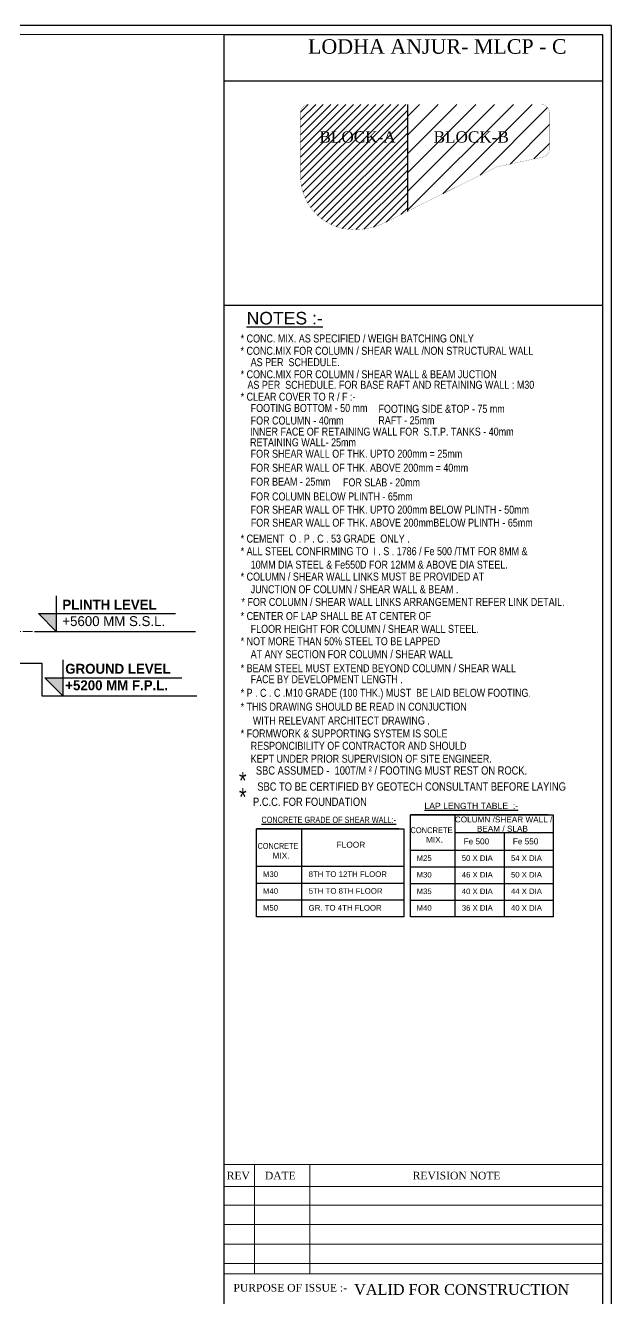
# Model space of a CAD drawing. Header units: millimetres. Extents: x 99112 to 332273, y 431815 to 552227.
# Drawn here: x 277627 to 285017, y 480723 to 496777 of the extents above; entities that cross this region are included whole.
import ezdxf
from ezdxf.enums import TextEntityAlignment as Align

# ---------------------------------------------------------------- set-up
doc = ezdxf.new("R2010")
doc.units = ezdxf.units.MM
doc.header["$LTSCALE"] = 100
doc.header["$MEASUREMENT"] = 0
doc.linetypes.add('CENTER', pattern=[2, 1.25, -0.25, 0.25, -0.25])
doc.layers.add('Col. sch.', color=4, linetype='Continuous')
doc.layers.add('SHEET', color=7, linetype='Continuous')
for name, color, linetype, lineweight in [('D-sheet', 42, 'Continuous', 13), ('DIM', 8, 'Continuous', 13), ('LINE- 1', 7, 'Continuous', 25), ('MAIN TEXT', 6, 'Continuous', 30), ('S- LEVEL', 1, 'Continuous', 25), ('SUNK', 251, 'Continuous', 9)]:
    doc.layers.add(name, color=color, linetype=linetype, lineweight=lineweight)
doc.styles.add('03_ALL SECTIONS.$0$STD-125', font='', dxfattribs={"height": 250})
doc.styles.add('ARIAL', font='arial.ttf')
doc.styles.add('STYLE3', font='times.ttf', dxfattribs={"width": 0.8, "height": 12})
doc.styles.get('03_ALL SECTIONS.$0$STD-125').set_extended_font_data('Century Gothic')

# ---------------------------------------------------------------- blocks, each defined once
blk = doc.blocks.new('03_ALL SECTIONS.$0$A$C3CA661EA')
at = {"layer": 'S- LEVEL', "ltscale": 1000}
h = blk.add_hatch(color=67, dxfattribs=at)
h.dxf.hatch_style = 1
h.paths.add_polyline_path([(0, 300), (-300, 300), (0, 0)])
blk.add_lwpolyline([(0, 600), (0, 0), (-300, 300), (2004, 300)], dxfattribs=at)
blk = doc.blocks.new('Z$W@#45F84DCC')
blk.add_line((0, 0), (16018, 0))
at = {"layer": 'LINE- 1'}
for p, q in [((13717, -21588), (7886, -21587)), ((9763, -21588), (9764, -25903)), ((7395, -22181, 0), (1373, -22181, 0)), ((3274, -22181, 0), (3274, -25903, 0)), ((9763, -22344), (13934, -22344)), ((11849, -22344), (11849, -25903)), ((7886, -23091), (13934, -23092)), ((1373, -23767, 0), (7614, -23768, 0)), ((7886, -23794), (13934, -23795)), ((1373, -24479, 0), (7614, -24480, 0)), ((7886, -24497), (13934, -24498)), ((1373, -25191, 0), (7614, -25192, 0)), ((7886, -25200), (13934, -25201))]:
    blk.add_line(p, q, dxfattribs=at)
blk.add_lwpolyline([(7886, -21588), (13934, -21588), (13934, -25904), (7886, -25903)], close=True, dxfattribs=at)
at = {"layer": 'LINE- 1', "elevation": 0}
blk.add_lwpolyline([(1373, -22181), (7614, -22181), (7614, -25903), (1373, -25903)], close=True, dxfattribs=at)
at = {"layer": 'Col. sch.', "style": 'ARIAL'}
for s, height, p in [('M25', 234.4, (8148, -23305)), ('50 X DIA', 234.4, (10062, -23305)), ('54 X DIA', 234.4, (12145, -23305)), ('M30', 237.3, (1638, -23984, 0)), ('8TH TO 12TH FLOOR', 237.29, (3576, -23984, 0)), ('M30', 234.4, (8148, -24008)), ('46 X DIA', 234.4, (10062, -24008)), ('50 X DIA', 234.4, (12145, -24008)), ('M40', 237.3, (1638, -24696, 0)), ('5TH TO 8TH FLOOR', 237.29, (3575, -24696, 0)), ('M35', 234.4, (8148, -24711)), ('40 X DIA', 234.4, (10062, -24711)), ('44 X DIA', 234.4, (12145, -24711)), ('M50', 237.3, (1638, -25408, 0)), ('GR. TO 4TH FLOOR', 237.29, (3575, -25408, 0)), ('M40', 234.4, (8148, -25414)), ('36 X DIA', 234.4, (10062, -25414)), ('40 X DIA', 234.4, (12145, -25415))]:
    blk.add_text(s, height=height, dxfattribs=at).set_placement(p, align=Align.TOP_LEFT)
at = {"layer": 'MAIN TEXT', "style": 'ARIAL'}
for s, height, p in [('%%ULAP LENGTH TABLE  :-', 262.52, (10464, -21211)), ('COLUMN /SHEAR WALL /', 248.6, (11831, -21781)), ('BEAM / SLAB', 248.6, (11781, -22175)), ('MIX.', 248.6, (8907, -22647)), ('Fe 500', 248.6, (10680, -22714)), ('Fe 550', 248.6, (12763, -22714)), ('FLOOR', 251.7, (5367, -22856, 0)), ('MIX.', 251.7, (2407, -23318, 0))]:
    blk.add_text(s, height=height, rotation=0.0036, dxfattribs=at).set_placement(p, align=Align.MIDDLE)
at = {"layer": 'MAIN TEXT', "style": 'ARIAL', "width": 0.8}
for s, height, p in [('%%UCONCRETE GRADE OF SHEAR WALL:-', 265.77, (4429, -21800, 0)), ('CONCRETE', 248.6, (8778, -22240)), ('CONCRETE', 251.7, (2276, -22906, 0))]:
    blk.add_text(s, height=height, rotation=0.0036, dxfattribs=at).set_placement(p, align=Align.MIDDLE)
at = {"layer": 'SHEET', "color": 6, "style": 'ARIAL'}
blk.add_text('%%UNOTES :-', height=532.35, dxfattribs=at).set_placement((950, -289, 18830), align=Align.TOP_LEFT)
at = {"layer": 'SHEET', "color": 4, "style": 'ARIAL', "width": 0.8}
for s, p in [('* CONC. MIX. AS SPECIFIED / WEIGH BATCHING ONLY', (5633, -1407, 18548)), ('* CONC.MIX FOR COLUMN / SHEAR WALL /NON STRUCTURAL WALL', (6892, -1930, 18548)), ('AS PER  SCHEDULE.', (3006, -2418, 18548)), ('* CONC.MIX FOR COLUMN / SHEAR WALL & BEAM JUCTION', (6117, -2925, 18548)), ('AS PER  SCHEDULE. FOR BASE RAFT AND RETAINING WALL : M30', (7057, -3377, 18548)), ('* CLEAR COVER TO R / F :-', (3128, -3875, 18548)), ('FOOTING BOTTOM - 50 mm', (3595, -4358, 18548)), ('FOOTING SIDE &TOP - 75 mm', (9207, -4394, 18548)), ('FOR COLUMN - 40mm', (3090, -4889, 18548)), ('RAFT - 25mm', (7717, -4881, 18548)), ('INNER FACE OF RETAINING WALL FOR  S.T.P. TANKS - 40mm', (6676, -5361, 18548)), ('RETAINING WALL- 25mm', (3338, -5813, 37096)), ('FOR SHEAR WALL OF THK. UPTO 200mm = 25mm', (5601, -6296, 18548)), ('FOR SHEAR WALL OF THK. ABOVE 200mm = 40mm', (5727, -6891, 18548)), ('FOR BEAM - 25mm', (2806, -7480, 18548)), ('FOR SLAB - 20mm', (6663, -7509, 18548)), ('FOR COLUMN BELOW PLINTH - 65mm', (4553, -8106, 18548)), ('FOR SHEAR WALL OF THK. UPTO 200mm BELOW PLINTH - 50mm', (7016, -8665, 18548)), ('FOR SHEAR WALL OF THK. ABOVE 200mmBELOW PLINTH - 65mm', (7096, -9217, 18548)), ('* CEMENT  O . P . C . 53 GRADE  ONLY .', (4275, -9889, 18548)), ('* ALL STEEL CONFIRMING TO  I . S . 1786 / Fe 500 /TMT FOR 8MM &', (6770, -10418, 18548)), ('* COLUMN / SHEAR WALL LINKS MUST BE PROVIDED AT', (5854, -11492, 18548)), ('10MM DIA STEEL & Fe550D FOR 12MM & ABOVE DIA STEEL.', (6565, -10994, 18548)), ('JUNCTION OF COLUMN / SHEAR WALL & BEAM . ', (5574, -12030, 18548)), ('* FOR COLUMN / SHEAR WALL LINKS ARRANGEMENT REFER LINK DETAIL.', (7574, -12567, 18548)), ('* CENTER OF LAP SHALL BE AT CENTER OF ', (4781, -13170, 18548)), ('FLOOR HEIGHT FOR COLUMN / SHEAR WALL STEEL.', (5953, -13706, 18548)), ('* NOT MORE THAN 50%%% STEEL TO BE LAPPED', (4918, -14238, 18548)), ('AT ANY SECTION FOR COLUMN / SHEAR WALL', (5406, -14779, 18548)), ('* BEAM STEEL MUST EXTEND BEYOND COLUMN / SHEAR WALL', (6528, -15374, 18548)), ('FACE BY DEVELOPMENT LENGTH .', (4343, -15844, 18548)), ('* P . C . C .M10 GRADE (100 THK.) MUST  BE LAID BELOW FOOTING.', (6844, -16464, 18548)), ('* THIS DRAWING SHOULD BE READ IN CONJUCTION', (5485, -17010, 18548)), ('WITH RELEVANT ARCHITECT DRAWING .', (4961, -17595, 18548)), ('* FORMWORK & SUPPORTING SYSTEM IS SOLE ', (5128, -18143, 18548)), ('RESPONCIBILITY OF CONTRACTOR AND SHOULD', (5690, -18666, 18548)), ('KEPT UNDER PRIOR SUPERVISION OF SITE ENGINEER.', (6227, -19212, 18548))]:
    blk.add_text(s, height=339.02, rotation=0.0036, dxfattribs=at).set_placement(p, align=Align.MIDDLE)
at = {"layer": 'SHEET', "color": 2, "style": 'ARIAL', "width": 0.8}
for s, height, p in [('*', 740, (787, -20142, -5)), ('SBC ASSUMED -  100T/M ² / FOOTING MUST REST ON ROCK.', 353.14, (7086, -19704, -5)), ('*', 740, (787, -20829, -5)), ('SBC TO BE CERTIFIED BY GEOTECH CONSULTANT BEFORE LAYING ', 353.14, (7991, -20391, -5)), ('P.C.C. FOR FOUNDATION', 353.14, (3631, -21037, -5))]:
    blk.add_text(s, height=height, rotation=0.0036, dxfattribs=at).set_placement(p, align=Align.MIDDLE)

msp = doc.modelspace()

# ---------------------------------------------------------------- hatches: boundary and pattern name
at = {"layer": 'DIM'}
h = msp.add_hatch(dxfattribs=at)
h.set_pattern_fill('ANSI31', color=256, scale=536.146405, style=0)
h.set_pattern_definition([(45, (217180.61, 352156.08), (-47.389095, 47.389095), [])])
h.paths.add_polyline_path([(281094.8, 495673.4), (281094.8, 494888.5, 0.3513178), (281610.9, 494220, 0.1730551), (282168.6, 494295.8), (282442.5, 494432.2), (282442.5, 495781.7), (281203.1, 495781.7, 0.4142136)])
h = msp.add_hatch(dxfattribs=at)
h.set_pattern_fill('ANSI31', color=256, scale=1340.366012, style=0)
h.set_pattern_definition([(45, (213652.56, 352913.36), (-118.47274, 118.47274), [])])
h.paths.add_polyline_path([(284234.5, 495673.4, 0.4142136), (284126.2, 495781.7), (282442.5, 495781.7), (282442.5, 494432.2), (283569, 494993.1, -0.0000016), (283569, 494993.1), (284148.7, 495116.5, 0.3788572), (284234.5, 495233.4)])

# ---------------------------------------------------------------- linework, layer by layer
at = {"color": 0, "linetype": 'ByBlock'}
msp.add_line((280132.6, 496079.6), (284902.2, 496079.6), dxfattribs=at)
at = {"ltscale": 5}
msp.add_line((282442.5, 495781.7), (282442.5, 494432.2), dxfattribs=at)
msp.add_line((280132.7, 493250.8), (284902.7, 493250.8))
at = {"color": 5}
msp.add_lwpolyline([(250857.6, 472573.6), (285016.6, 472573.6), (285016.6, 496776.7), (250857.6, 496776.7)], close=True, dxfattribs=at)
at = {"color": 0, "linetype": 'ByBlock'}
msp.add_lwpolyline([(280132.6, 496662.3), (284902.2, 496662.3), (284902.2, 472688), (280132.6, 472688)], close=True, dxfattribs=at)
at = {"ltscale": 5, "const_width": 2.14}
msp.add_lwpolyline([(283569, 494993.1), (282168.6, 494295.8, -0.1730551), (281610.9, 494220, -0.3513178), (281094.8, 494888.5), (281094.8, 495673.4, -0.4142136), (281203.1, 495781.7), (284126.2, 495781.7, -0.4142136), (284234.5, 495673.4), (284234.5, 495233.4, -0.3788572), (284148.7, 495116.5), (283569, 494993.1, 0.0000016), (283569, 494993.1, 0.0000016)], format="xyb", dxfattribs=at)
at = {"layer": 'D-sheet'}
for p, q in [((280132.6, 482412.7, 0), (284902.2, 482412.7, 0)), ((280132.6, 482412.7, 0), (284902.2, 482412.7, 0)), ((280514.8, 481036.1, 0), (280514.8, 482412.7, 0)), ((281211, 481036.1, 0), (281211, 482412.7, 0)), ((280132.6, 482137.4, 0), (284902.2, 482137.4, 0)), ((280132.6, 482137.4, 0), (284902.2, 482137.4, 0)), ((280132.6, 481900.5, 0), (284902.2, 481900.5, 0)), ((280132.6, 481654.8, 0), (284902.2, 481654.8, 0)), ((280132.6, 481409.1, 0), (284902.2, 481409.1, 0)), ((280132.6, 481163.4, 0), (284902.2, 481163.4, 0)), ((280132.6, 481036.1, 0), (284902.2, 481036.1, 0)), ((280132.6, 481036.1, 0), (284902.2, 481036.1, 0))]:
    msp.add_line(p, q, dxfattribs=at)
at = {"layer": 'DIM'}
msp.add_lwpolyline([(280132.6, 496662.3), (284902.2, 496662.3), (284902.2, 472688), (280132.6, 472688)], close=True, dxfattribs=at)
at = {"layer": 'S- LEVEL', "color": 8, "linetype": 'CENTER', "lineweight": 9}
msp.add_line((253792.3, 489135.7, 389.1), (277741.7, 489135.7, 389.1), dxfattribs=at)
at = {"layer": 'S- LEVEL', "ltscale": 1000}
msp.add_line((277741.7, 489135.7, 389.1), (279771, 489135.7, 389.1), dxfattribs=at)
at = {"layer": 'S- LEVEL', "ltscale": 1000, "elevation": 389.1}
msp.add_lwpolyline([(277188.8, 488735.7), (277834.9, 488735.7), (277834.9, 488325.1), (279786.6, 488325.1)], dxfattribs=at)
at = {"layer": 'SUNK', "color": 6}
msp.add_lwpolyline([(250972, 472688), (284902.2, 472688), (284902.2, 496662.3), (250972, 496662.3)], close=True, dxfattribs=at)

# ---------------------------------------------------------------- block references
at = {"xscale": 0.2977528158330348, "yscale": 0.2977528158330348, "zscale": 0.2977528158330348}
msp.add_blockref('Z$W@#45F84DCC', (280132.7, 493250.8), dxfattribs=at)
at = {"layer": 'S- LEVEL', "ltscale": 1000, "xscale": 0.75, "yscale": 0.75, "zscale": 0.75}
for p in [(278014.1, 489135.7, 389.1), (278096.5, 488325.1)]:
    msp.add_blockref('03_ALL SECTIONS.$0$A$C3CA661EA', p, dxfattribs=at)

# ---------------------------------------------------------------- texts
at = {"layer": 'S- LEVEL', "ltscale": 1000, "char_height": 125, "attachment_point": 1, "style": '03_ALL SECTIONS.$0$STD-125'}
for s, insert, width in [('{\\fCentury Gothic|b1|i0|c0|p34;\\C1;PLINTH LEVEL\\P}+5600 MM S.S.L.', (278091.9, 489536, 389.1), 1772.628), ('{\\fCentury Gothic|b1|i0|c0|p34;\\C1;GROUND LEVEL}\\P{\\fCentury Gothic|b1|i0|c0|p34;+5200 MM F.P.L.}', (278128.7, 488726.9), 1750.127)]:
    msp.add_mtext(s, dxfattribs=dict(at, insert=insert, width=width))
at = {"layer": 'SHEET', "color": 2, "style": 'STYLE3'}
for s, height, p in [('LODHA ANJUR- MLCP - C', 183.291, (281189.1, 496603.6)), ('BLOCK-A', 143.18, (281333.7, 495442.4)), ('BLOCK-B', 143.18, (282773.1, 495442.4))]:
    msp.add_text(s, height=height, dxfattribs=at).set_placement(p, align=Align.TOP_LEFT)
at = {"layer": 'SHEET', "style": 'STYLE3'}
for s, height, p in [('REV', 96.59, (280164.6, 482225.2, 0)), ('DATE', 96.59, (280646, 482225.2, 0)), ('REVISION NOTE', 96.587, (282509.7, 482225.2, 0)), ('PURPOSE OF ISSUE :-', 96.587, (280249.8, 480810.7, 0))]:
    msp.add_text(s, height=height, dxfattribs=at).set_placement(p)
at = {"layer": 'SHEET', "color": 6, "style": 'STYLE3'}
msp.add_text('VALID FOR CONSTRUCTION', height=135.222, dxfattribs=at).set_placement((281771.1, 480769.4))

doc.saveas('drawing.dxf')
